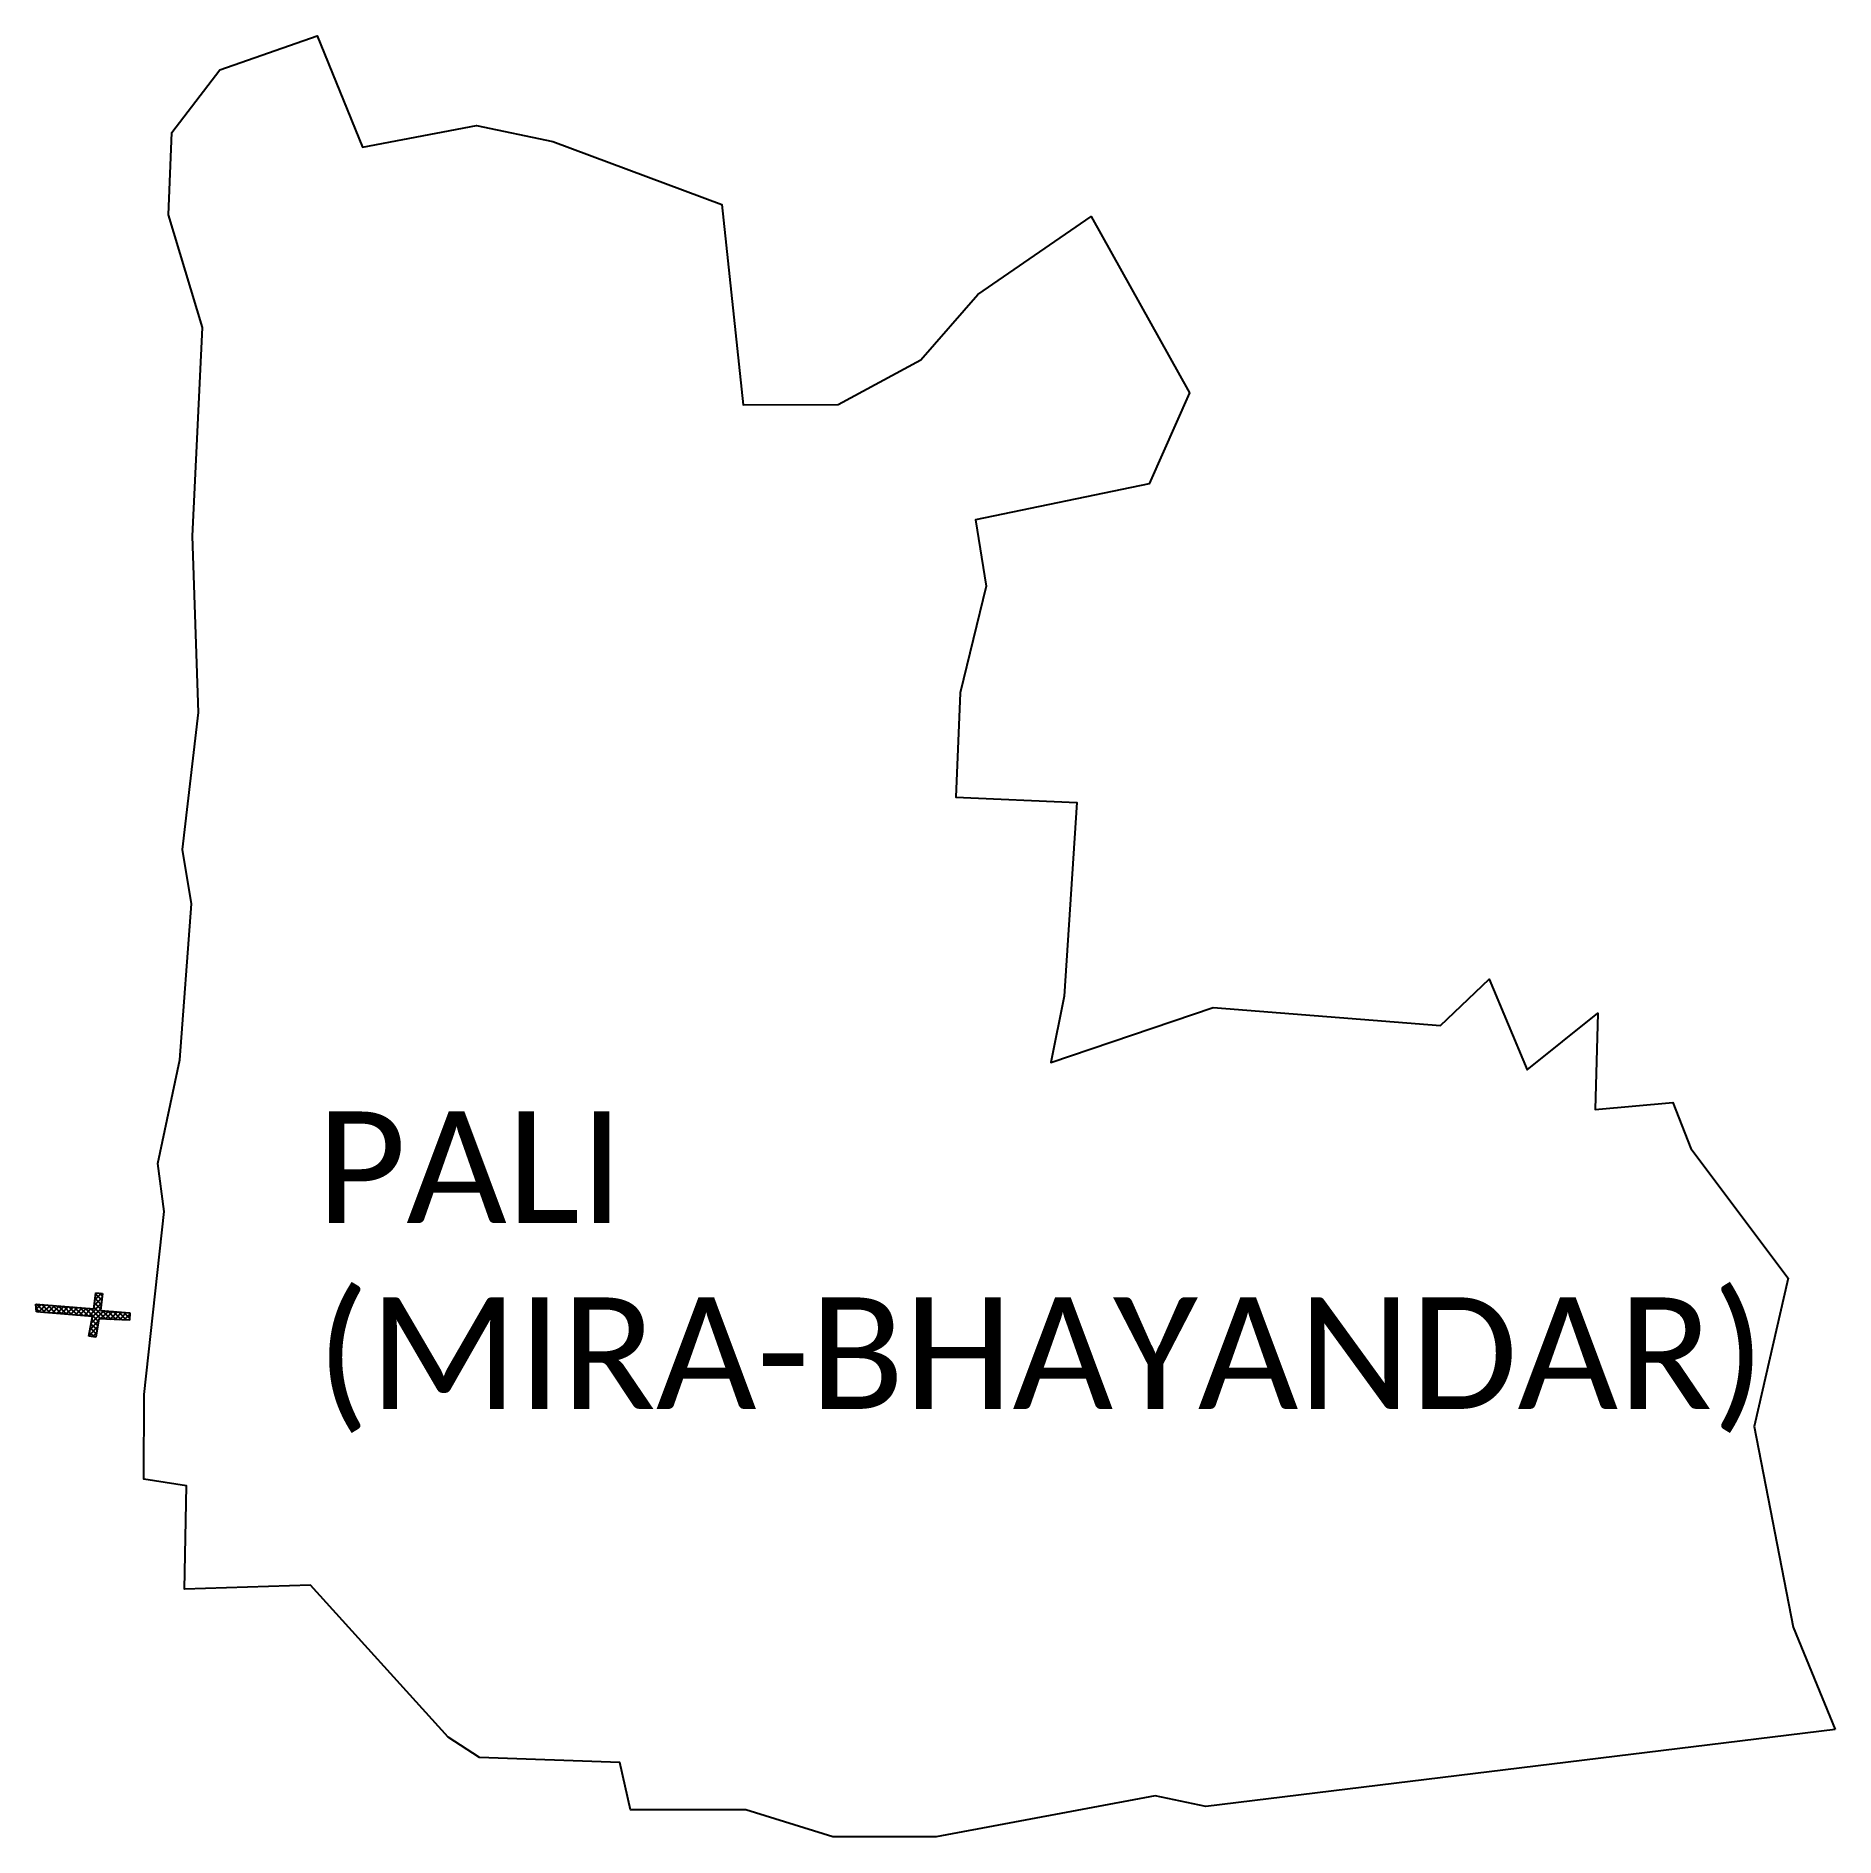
# Model space of a CAD drawing. Header units: metres. Extents: x 267132 to 268423, y 2134131 to 2135423.
import ezdxf

# ---------------------------------------------------------------- set-up
doc = ezdxf.new("R2010")
doc.units = ezdxf.units.M
doc.header["$MEASUREMENT"] = 0
for name, color, linetype in [('JETTY', 51, 'Continuous'), ('JETTY HATCH', 200, 'Continuous'), ('village', 3, 'Continuous'), ('VILLAGE NAME', 250, 'Continuous')]:
    doc.layers.add(name, color=color, linetype=linetype)
doc.styles.get("Standard").update_dxf_attribs({"font": 'arial.ttf'})

msp = doc.modelspace()

# ---------------------------------------------------------------- linework, layer by layer
at = {"layer": 'JETTY'}
for p, q in [((267132.5, 2134507.5), (267132.1, 2134513.2)), ((267132.1, 2134513.2), (267173.5, 2134509.7)), ((267173.5, 2134509.7), (267175.1, 2134521.2)), ((267175.1, 2134521.2), (267179.9, 2134520.8)), ((267179.9, 2134520.8), (267178.5, 2134508.6)), ((267172.7, 2134504.3), (267132.5, 2134507.5)), ((267170.1, 2134490.2), (267172.7, 2134504.3)), ((267177.3, 2134502.6), (267175.1, 2134489.4)), ((267199.3, 2134501.6), (267177.3, 2134502.6)), ((267178.5, 2134508.6), (267199.5, 2134506.8)), ((267199.5, 2134506.8), (267199.3, 2134501.6)), ((267175.1, 2134489.4), (267170.1, 2134490.2))]:
    msp.add_line(p, q, dxfattribs=at)
at = {"layer": 'JETTY HATCH', "linetype": 'Continuous'}
for p, q in [((267132.2, 2134512.8), (267132.6, 2134513.2)), ((267132.3, 2134509.4), (267135.8, 2134512.9)), ((267138.7, 2134507), (267132.5, 2134513.2)), ((267133.9, 2134507.4), (267139.1, 2134512.7)), ((267142.6, 2134506.7), (267136.4, 2134512.9)), ((267137.1, 2134507.1), (267142.4, 2134512.4)), ((267146.4, 2134506.4), (267140.3, 2134512.6)), ((267140.4, 2134506.9), (267145.6, 2134512.1)), ((267143.7, 2134506.6), (267148.9, 2134511.8)), ((267150.3, 2134506.1), (267144.1, 2134512.2)), ((267147, 2134506.4), (267152.1, 2134511.5)), ((267154.1, 2134505.8), (267148, 2134511.9)), ((267157.9, 2134505.5), (267151.9, 2134511.6)), ((267169.9, 2134504.5), (267179.1, 2134513.8)), ((267173.9, 2134512.1), (267179.6, 2134517.8)), ((267178.6, 2134509.6), (267174.1, 2134514.1)), ((267174.4, 2134516.1), (267179.2, 2134520.9)), ((267179, 2134512.7), (267174.5, 2134517.2)), ((267175, 2134520.2), (267175.9, 2134521.1)), ((267179.4, 2134515.9), (267175, 2134520.3)), ((267179.7, 2134519.1), (267177.8, 2134521)), ((267134.9, 2134507.3), (267132.3, 2134509.9)), ((267150.2, 2134506.1), (267155.4, 2134511.3)), ((267153.5, 2134505.8), (267158.7, 2134511)), ((267161.8, 2134505.2), (267155.7, 2134511.2)), ((267156.8, 2134505.6), (267161.9, 2134510.7)), ((267165.6, 2134504.9), (267159.6, 2134510.9)), ((267160.1, 2134505.3), (267165.2, 2134510.4)), ((267163.3, 2134505.1), (267168.4, 2134510.2)), ((267169.5, 2134504.6), (267163.5, 2134510.6)), ((267166.6, 2134504.8), (267171.7, 2134509.9)), ((267177, 2134500.6), (267167.3, 2134510.3)), ((267171, 2134495), (267177, 2134501.1)), ((267178.6, 2134502.5), (267171.2, 2134509.9)), ((267176, 2134494.6), (267171.7, 2134498.8)), ((267171.8, 2134499.4), (267180.8, 2134508.4)), ((267176.5, 2134497.6), (267172.2, 2134501.8)), ((267172.5, 2134503.7), (267178.6, 2134509.8)), ((267182.3, 2134502.3), (267173.7, 2134510.9)), ((267178.5, 2134502.5), (267184.1, 2134508.1)), ((267186, 2134502.2), (267179.7, 2134508.5)), ((267181.8, 2134502.4), (267187.3, 2134507.8)), ((267189.7, 2134502), (267183.5, 2134508.2)), ((267185.2, 2134502.2), (267190.6, 2134507.5)), ((267193.4, 2134501.8), (267187.4, 2134507.8)), ((267188.6, 2134502.1), (267193.8, 2134507.3)), ((267197.1, 2134501.7), (267191.3, 2134507.5)), ((267192, 2134501.9), (267197.1, 2134507)), ((267199.4, 2134502.9), (267195.2, 2134507.1)), ((267195.4, 2134501.8), (267199.5, 2134505.9)), ((267198.8, 2134501.6), (267199.3, 2134502.2)), ((267199.5, 2134506.3), (267199.1, 2134506.8)), ((267170.2, 2134490.7), (267176.3, 2134496.9)), ((267173.9, 2134489.6), (267170.6, 2134492.8)), ((267175.4, 2134491.5), (267171.1, 2134495.8)), ((267172.8, 2134489.8), (267175.6, 2134492.6))]:
    msp.add_line(p, q, dxfattribs=at)
at = {"layer": 'village'}
msp.add_lwpolyline([(267229.6, 2135353.6), (267263.9, 2135398.4)], dxfattribs=at)
at = {"layer": 'village', "color": 3, "true_color": 0x00ff00}
for points in [[(267263.9, 2135398.4, 0), (267333.9, 2135422.8, 0), (267366.4, 2135343.1, 0), (267448.2, 2135358.5, 0), (267503, 2135347.2, 0), (267624.1, 2135302, 0), (267639.5, 2135158.3, 0), (267707.5, 2135158.5, 0), (267766.8, 2135190.4, 0), (267807.8, 2135237.3, 0), (267889.1, 2135293.2, 0), (267959.5, 2135166.8, 0), (267930.8, 2135101.5, 0), (267806.2, 2135075.7, 0), (267813.7, 2135028.1, 0), (267795.1, 2134951.6, 0), (267792.1, 2134876.8, 0), (267878.9, 2134873, 0), (267869.6, 2134734.1, 0), (267860.2, 2134686.5, 0), (267976.5, 2134725.8, 0), (268139.6, 2134713, 0), (268174.7, 2134746.3, 0), (268201.8, 2134681.2, 0), (268252.6, 2134721.9, 0), (268250.7, 2134652.7, 0), (268306.4, 2134657.7, 0), (268319.3, 2134624.7, 0), (268389.2, 2134531.7, 0), (268364.8, 2134425.4, 0), (268392.6, 2134281.5, 0), (268422.7, 2134207.9, 0)], [(268422.7, 2134207.9, 0), (267971.3, 2134152.7, 0), (267935, 2134160.3, 0), (267778, 2134130.9, 0), (267703.7, 2134131, 0), (267641.3, 2134150.3, 0), (267558.5, 2134150.4, 0), (267550.9, 2134184.2, 0), (267450.3, 2134187.9, 0), (267427.9, 2134202.5, 0), (267329.1, 2134311.4, 0), (267238.7, 2134308.6, 0), (267240.2, 2134382.8, 0), (267209.5, 2134387.6, 0), (267209.7, 2134448.3, 0), (267224.1, 2134579.6, 0), (267219.4, 2134614, 0), (267235.2, 2134688.3, 0), (267243.7, 2134800.3, 0), (267237.1, 2134839.2, 0), (267248.7, 2134937.5, 0), (267244.4, 2135064.1, 0), (267251.6, 2135213.6, 0), (267227.1, 2135294.4, 0), (267229.6, 2135353.6, 0)]]:
    msp.add_polyline3d(points, dxfattribs=at)

# ---------------------------------------------------------------- texts
at = {"layer": 'VILLAGE NAME', "insert": (267333.3, 2134651.3), "char_height": 80, "attachment_point": 1}
msp.add_mtext_dynamic_manual_height_columns('{\\fCalibri|b0|i0|c0|p34;PALI (MIRA-BHAYANDAR)}', width=635.206, gutter_width=643.2, heights=[0], dxfattribs=at)

doc.saveas('drawing.dxf')
